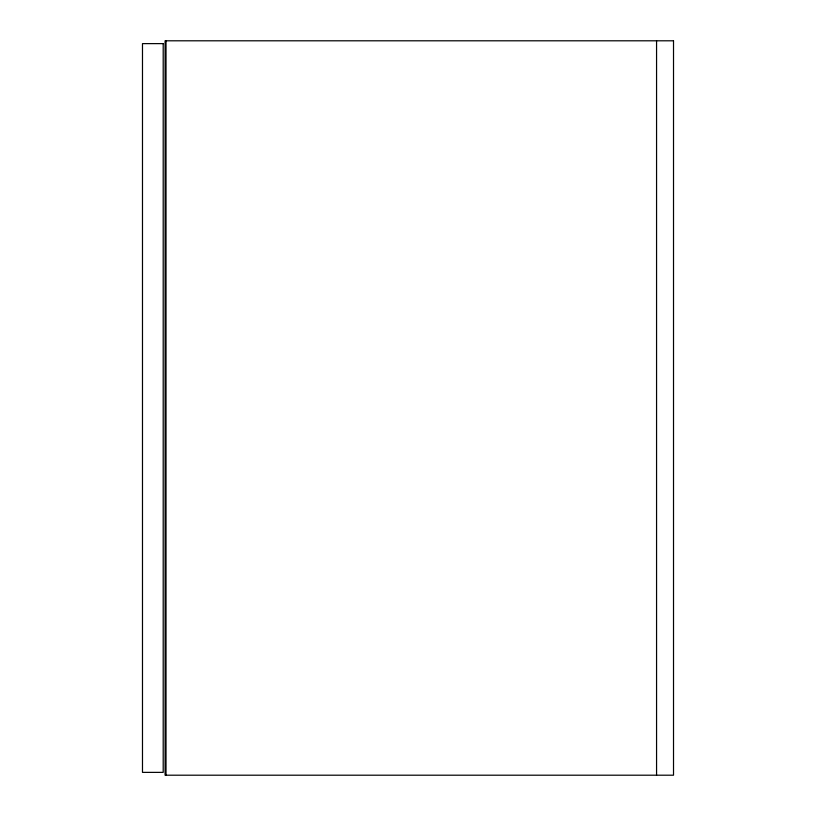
<?xml version="1.0" encoding="UTF-8"?>
<svg xmlns="http://www.w3.org/2000/svg" width="816" height="816" viewBox="0 0 816 816"><rect width="100%" height="100%" fill="white"/><g stroke="black" fill="none" stroke-linecap="round" stroke-linejoin="round"><path stroke-width="1.22" d="M656.564 40.8L656.564 775.2M166.025 40.8L166.025 775.2M673.516 40.8L165.087 40.8L165.087 775.2L673.516 775.2L673.516 40.8M163.2 43.625L142.484 43.625L142.484 772.375L163.2 772.375L163.2 43.625"/></g></svg>
